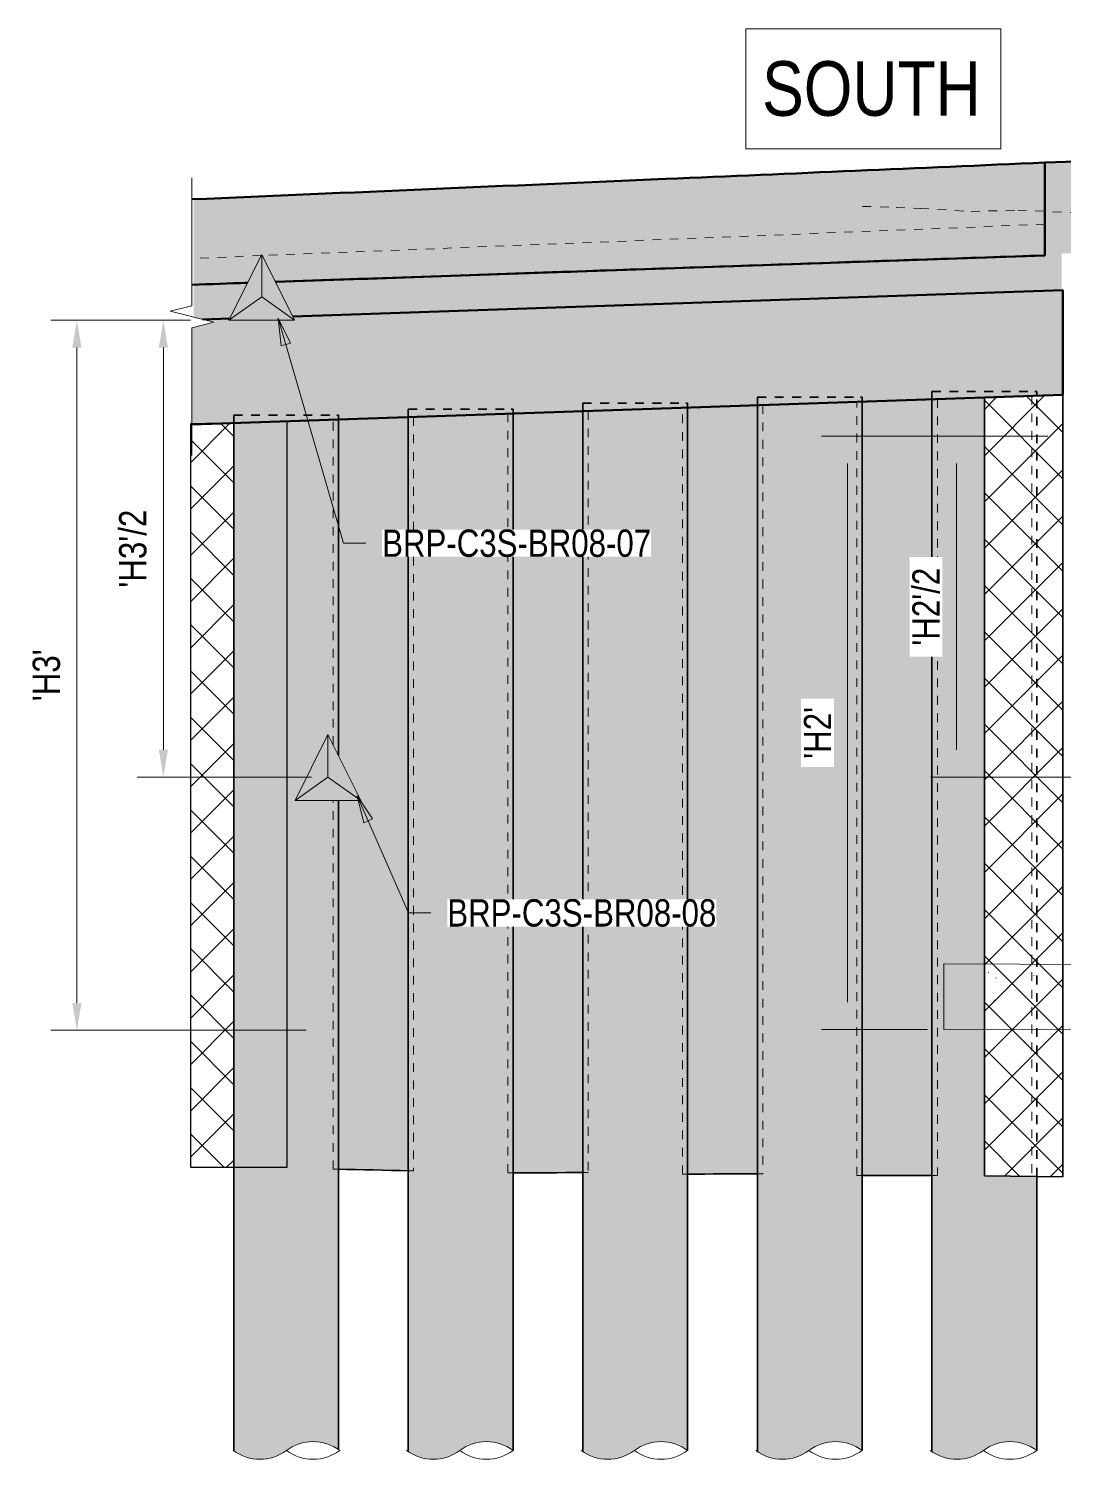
# Model space of a CAD drawing. Header units: metres. Extents: x -1147 to -802, y 5 to 567.
# Drawn here: x -882.61 to -870.75, y 7.75 to 24.17 of the extents above; entities that cross this region are included whole.
import ezdxf

# ---------------------------------------------------------------- set-up
doc = ezdxf.new("R2010")
doc.units = ezdxf.units.M
doc.linetypes.add('JacobsDash', pattern=[0.0045, 0.003, -0.0015])
doc.layers.get('Defpoints').update_dxf_attribs({"color": 41})
for name, color, linetype, lineweight in [('A-ANNO-DIMS', 7, 'Continuous', 9), ('A-DETL', 7, 'Continuous', 13), ('A-DETL-GENF', 7, 'Continuous', 9), ('A-FLOR', 7, 'Continuous', 50), ('A-FLOR-HDLN', 7, 'JacobsDash', 15), ('A-GENM', 7, 'Continuous', 35), ('A-GENM-HDLN', 7, 'JacobsDash', 15), ('G-ANNO-TEXT', 7, 'Continuous', 9), ('S-BEAM', 7, 'Continuous', 50), ('S-BEAM-HDLN', 7, 'JacobsDash', 15), ('S-FNDN', 7, 'Continuous', 50), ('S-FNDN-HDLN', 7, 'JacobsDash', 15)]:
    doc.layers.add(name, color=color, linetype=linetype, lineweight=lineweight)
doc.styles.add('Arial Narrow_1', font='ARIALN.TTF', dxfattribs={"height": 0.3125})
doc.styles.add('Arial Narrow_2', font='ARIALN.TTF', dxfattribs={"height": 0.625})
doc.dimstyles.new('Dimension_Standard_O__mm_', dxfattribs={"dimscale": 0.3048, "dimtxt": 0.319822, "dimasz": 1.025262, "dimexe": 0.984252, "dimexo": 0.615157, "dimgap": 0.615157, "dimtad": 1, "dimdec": 0, "dimlfac": 1000, "dimzin": 0, "dimdsep": 46, "dimtxsty": 'Arial Narrow_1', "dimsah": 1, "dimcen": 0.09, "dimaunit": 1, "dimadec": 4, "dimazin": 0, "dimtfac": 1, "dimtdec": 4, "dimtix": 1, "dimtmove": 0, "dimatfit": 3, "dimfxl": 1, "dimtvp": 1, "dimtfill": 1, "dimtolj": 1, "dimtzin": 0, "dimlwd": 18, "dimlwe": 18, "dimarcsym": 2})
pattern_1 = [(45, (-855.1721, 10.849), (-0.265165, 0.265165), []), (135, (-855.1721, 10.849), (-0.265165, -0.265165), [])]

# ---------------------------------------------------------------- blocks, each defined once
blk = doc.blocks.new('01_SFO_FRP_Pile_CastInPlace_CS_BR08 - CAST-IN-PLACE PILE - 1200-8661114-DRG-2873010 - SECTION 2')
at = {"layer": 'S-FNDN', "linetype": 'JacobsDash', "lineweight": 35, "true_color": 0xc0c0c0}
blk.add_hatch(color=9, dxfattribs=at).paths.add_polyline_path([(1111.081, 7.787), (1111.154, 7.787), (1111.226, 7.797), (1111.296, 7.818), (1111.363, 7.849), (1111.484, 7.927), (1111.55, 7.957), (1111.619, 7.978), (1111.697, 7.988), (1111.771, 7.987), (1111.838, 7.977), (1111.906, 7.957), (1111.972, 7.927), (1112.012, 7.901), (1112.012, 11.026), (1111.432, 11.032), (1111.432, 19.946), (1112.012, 19.966), (1112.012, 19.968), (1110.833, 19.928), (1110.833, 7.875), (1110.883, 7.844), (1110.94, 7.818), (1111.009, 7.797), (1111.052, 7.791)])
h = blk.add_hatch(color=9, dxfattribs=at)
h.paths.add_polyline_path([(1112.032, 7.888), (1112.032, 11.026), (1112.012, 11.026), (1112.012, 7.901), (1112.031, 7.889)])
h.paths.add_polyline_path([(1112.012, 19.966), (1112.032, 19.967), (1112.032, 19.969), (1112.012, 19.968)])
at = {"layer": 'S-FNDN', "lineweight": 35}
for p, q in [((1110.832, 19.928), (1110.832, 7.875)), ((1112.032, 19.967), (1112.032, 19.969)), ((1112.032, 7.887), (1112.032, 11.026))]:
    blk.add_line(p, q, dxfattribs=at)
at = {"layer": 'S-FNDN-HDLN', "lineweight": 35}
for p, q in [((1110.832, 20.019), (1110.832, 19.928)), ((1110.832, 20.019), (1112.012, 20.019)), ((1112.012, 20.019), (1112.032, 20.019)), ((1112.032, 19.969), (1112.032, 20.019)), ((1112.032, 11.026), (1112.032, 19.967))]:
    blk.add_line(p, q, dxfattribs=at)
blk = doc.blocks.new('01_SFO_FRP_Pile_CastInPlace_CS_BR08 - CAST-IN-PLACE PILE - 1200-8661134-DRG-2873010 - SECTION 2')
at = {"layer": 'S-FNDN', "linetype": 'JacobsDash', "lineweight": 35, "true_color": 0xc0c0c0}
for points in [[(1109.154, 7.787), (1109.226, 7.797), (1109.296, 7.818), (1109.363, 7.849), (1109.484, 7.927), (1109.554, 7.959), (1109.619, 7.978), (1109.697, 7.988), (1109.771, 7.987), (1109.838, 7.977), (1109.906, 7.957), (1109.972, 7.927), (1110.012, 7.901), (1110.012, 19.9), (1108.833, 19.859), (1108.833, 7.875), (1108.882, 7.844), (1108.94, 7.818), (1109.009, 7.797), (1109.081, 7.787), (1109.122, 7.787)], [(1110.032, 7.888), (1110.032, 19.901), (1110.012, 19.9), (1110.012, 7.901), (1110.031, 7.889)]]:
    blk.add_hatch(color=9, dxfattribs=at).paths.add_polyline_path(points)
at = {"layer": 'S-FNDN', "lineweight": 35}
for p, q in [((1110.032, 7.887), (1110.032, 19.901)), ((1108.832, 19.86), (1108.832, 7.875))]:
    blk.add_line(p, q, dxfattribs=at)
at = {"layer": 'S-FNDN-HDLN', "lineweight": 35}
for p, q in [((1108.832, 19.951), (1108.832, 19.86)), ((1108.832, 19.951), (1110.012, 19.951)), ((1110.012, 19.951), (1110.032, 19.951)), ((1110.032, 19.901), (1110.032, 19.951))]:
    blk.add_line(p, q, dxfattribs=at)
blk = doc.blocks.new('01_SFO_FRP_Pile_CastInPlace_CS_BR08 - CAST-IN-PLACE PILE - 1200-8661146-DRG-2873010 - SECTION 2')
at = {"layer": 'S-FNDN', "linetype": 'JacobsDash', "lineweight": 35, "true_color": 0xc0c0c0}
for points in [[(1107.081, 7.787), (1107.154, 7.787), (1107.226, 7.797), (1107.296, 7.818), (1107.363, 7.849), (1107.484, 7.927), (1107.55, 7.957), (1107.619, 7.978), (1107.697, 7.988), (1107.771, 7.987), (1107.838, 7.977), (1107.906, 7.957), (1107.972, 7.927), (1108.012, 7.901), (1108.012, 19.831), (1106.833, 19.791), (1106.833, 7.875), (1106.882, 7.844), (1106.94, 7.818), (1107.009, 7.797), (1107.052, 7.791)], [(1108.032, 7.888), (1108.032, 19.832), (1108.012, 19.831), (1108.012, 7.901), (1108.031, 7.889)]]:
    blk.add_hatch(color=9, dxfattribs=at).paths.add_polyline_path(points)
at = {"layer": 'S-FNDN', "lineweight": 35}
for p, q in [((1106.832, 19.791), (1106.832, 7.875)), ((1108.032, 7.887), (1108.032, 19.832))]:
    blk.add_line(p, q, dxfattribs=at)
at = {"layer": 'S-FNDN-HDLN', "lineweight": 35}
for p, q in [((1106.832, 19.882), (1106.832, 19.791)), ((1106.832, 19.882), (1108.012, 19.882)), ((1108.012, 19.882), (1108.032, 19.882)), ((1108.032, 19.832), (1108.032, 19.882))]:
    blk.add_line(p, q, dxfattribs=at)
blk = doc.blocks.new('01_SFO_FRP_Pile_CastInPlace_CS_BR08 - CAST-IN-PLACE PILE - 1200-8661166-DRG-2873010 - SECTION 2')
at = {"layer": 'S-FNDN', "linetype": 'JacobsDash', "lineweight": 35, "true_color": 0xc0c0c0}
for points in [[(1105.154, 7.787), (1105.226, 7.797), (1105.296, 7.818), (1105.363, 7.849), (1105.484, 7.927), (1105.55, 7.957), (1105.619, 7.978), (1105.697, 7.988), (1105.771, 7.987), (1105.838, 7.977), (1105.906, 7.957), (1105.972, 7.927), (1106.012, 7.901), (1106.012, 19.763), (1104.833, 19.722), (1104.833, 7.875), (1104.882, 7.844), (1104.94, 7.818), (1105.009, 7.797), (1105.081, 7.787), (1105.122, 7.787)], [(1106.032, 7.888), (1106.032, 19.764), (1106.012, 19.763), (1106.012, 7.901), (1106.031, 7.889)]]:
    blk.add_hatch(color=9, dxfattribs=at).paths.add_polyline_path(points)
at = {"layer": 'S-FNDN', "lineweight": 35}
for p, q in [((1104.832, 19.723), (1104.832, 7.875)), ((1106.032, 7.887), (1106.032, 19.764))]:
    blk.add_line(p, q, dxfattribs=at)
at = {"layer": 'S-FNDN-HDLN', "lineweight": 35}
for p, q in [((1104.832, 19.815), (1104.832, 19.723)), ((1104.832, 19.815), (1106.012, 19.815)), ((1106.012, 19.815), (1106.032, 19.815)), ((1106.032, 19.764), (1106.032, 19.815))]:
    blk.add_line(p, q, dxfattribs=at)
blk = doc.blocks.new('01_SFO_FRP_Pile_CastInPlace_CS_BR08 - CAST-IN-PLACE PILE - 1200-8661189-DRG-2873010 - SECTION 2')
at = {"layer": 'S-FNDN', "linetype": 'JacobsDash', "lineweight": 35, "true_color": 0xc0c0c0}
blk.add_hatch(color=9, dxfattribs=at).paths.add_polyline_path([(1103.095, 7.787), (1103.171, 7.787), (1103.24, 7.797), (1103.314, 7.82), (1103.376, 7.848), (1103.503, 7.93), (1103.564, 7.957), (1103.633, 7.978), (1103.705, 7.988), (1103.778, 7.988), (1103.85, 7.978), (1103.928, 7.954), (1103.986, 7.927), (1104.012, 7.91), (1104.012, 15.334), (1103.534, 15.334), (1103.912, 16.088), (1104.012, 15.886), (1104.012, 19.695), (1102.833, 19.654), (1102.833, 7.884), (1102.894, 7.845), (1102.954, 7.818), (1103.03, 7.796), (1103.052, 7.793)])
h = blk.add_hatch(color=9, dxfattribs=at)
h.paths.add_polyline_path([(1104.032, 7.897), (1104.032, 15.334), (1104.012, 15.334), (1104.012, 7.91), (1104.031, 7.898)])
h.paths.add_polyline_path([(1104.032, 15.847), (1104.032, 19.695), (1104.012, 19.695), (1104.012, 15.886), (1104.03, 15.851)])
at = {"layer": 'S-FNDN', "lineweight": 35}
for p, q in [((1102.832, 19.654), (1102.832, 7.884)), ((1104.032, 15.847), (1104.032, 19.695)), ((1104.032, 7.897), (1104.032, 15.334))]:
    blk.add_line(p, q, dxfattribs=at)
at = {"layer": 'S-FNDN-HDLN', "lineweight": 35}
for p, q in [((1102.832, 19.745), (1102.832, 19.654)), ((1102.832, 19.745), (1104.012, 19.745)), ((1104.012, 19.745), (1104.032, 19.745)), ((1104.032, 19.695), (1104.032, 19.745))]:
    blk.add_line(p, q, dxfattribs=at)
blk = doc.blocks.new('03_SFR_ACS_Abutment_BR08_Retaining wall CS - ABUTMENT SOUTH WEST_B08-7985321-DRG-2873010 - SECTION 2')
at = {"layer": 'S-BEAM', "linetype": 'JacobsDash', "lineweight": 18, "true_color": 0xc0c0c0}
blk.add_hatch(color=9, dxfattribs=at).paths.add_polyline_path([(1102.353, 19.638), (1112.331, 19.979), (1112.332, 21.18), (1103.508, 20.878), (1103.53, 20.834), (1102.776, 20.834), (1102.786, 20.854), (1102.474, 20.843), (1102.603, 20.811), (1102.353, 20.748)])
h = blk.add_hatch(color=9, dxfattribs=at)
h.paths.add_polyline_path([(1104.701, 19.718), (1104.701, 19.718), (1105.028, 19.729)])
h.paths.add_polyline_path([(1104.701, 19.718), (1104.701, 19.718), (1104.728, 19.719)])
h.paths.add_polyline_path([(1108.167, 19.837), (1108.167, 19.837), (1107.988, 19.831)])
h.paths.add_polyline_path([(1108.167, 19.837), (1108.167, 19.837), (1107.82, 19.825)])
at = {"layer": 'S-BEAM'}
for p, q in [((1112.332, 21.18), (1103.508, 20.878)), ((1112.331, 19.979), (1112.332, 21.18)), ((1112.332, 21.18), (1112.333, 21.18)), ((1112.333, 21.18), (1112.332, 20.48)), ((1102.786, 20.854), (1102.474, 20.843)), ((1112.332, 20.48), (1112.332, 20.479)), ((1112.332, 20.479), (1112.332, 19.979)), ((1102.353, 19.638), (1112.331, 19.979)), ((1112.332, 19.979), (1112.331, 19.979))]:
    blk.add_line(p, q, dxfattribs=at)
at = {"layer": 'S-BEAM-HDLN', "color": 8, "lineweight": 18, "true_color": 0x808080}
for p, q in [((1112.333, 21.18), (1112.332, 21.18)), ((1112.332, 19.979), (1112.331, 19.979))]:
    blk.add_line(p, q, dxfattribs=at)
blk = doc.blocks.new('20_SFR_WSC_ShotcreteWall_ArchFlatBack_Datum - ArchWall_PileSize_1200-8657810-DRG-2873010 - SECTION 2')
at = {"layer": 'A-GENM', "linetype": 'JacobsDash', "lineweight": 18, "true_color": 0x9ab29e}
blk.add_hatch(color=253, dxfattribs=at).paths.add_polyline_path([(1110.032, 11.035), (1110.833, 11.036), (1110.833, 19.928), (1110.032, 19.9), (1110.032, 11.035)])
at = {"layer": 'A-GENM', "color": 252, "true_color": 0x888888, "flags": 128}
for points in [[(1110.817, 19.927), (1110.739, 19.925), (1110.639, 19.921), (1110.537, 19.918), (1110.434, 19.914), (1110.331, 19.911), (1110.228, 19.907), (1110.128, 19.904), (1110.032, 19.9)], [(1110.032, 11.035), (1110.083, 11.035), (1110.135, 11.035), (1110.188, 11.036), (1110.242, 11.036), (1110.296, 11.036), (1110.351, 11.036), (1110.406, 11.036), (1110.461, 11.036), (1110.516, 11.036), (1110.571, 11.036), (1110.626, 11.036), (1110.68, 11.036), (1110.733, 11.036), (1110.785, 11.036), (1110.833, 11.036)]]:
    blk.add_lwpolyline(points, dxfattribs=at)
at = {"layer": 'A-GENM-HDLN', "color": 252, "lineweight": 18, "true_color": 0x888888}
for p, q in [((1109.973, 11.035), (1109.973, 19.898)), ((1110.032, 19.9), (1110.032, 19.9)), ((1110.032, 19.9), (1110.032, 11.035)), ((1110.836, 11.036), (1110.836, 19.928)), ((1110.895, 19.93), (1110.895, 11.036)), ((1110.032, 11.035), (1109.973, 11.035)), ((1110.032, 11.035), (1110.032, 11.035)), ((1110.833, 11.036), (1110.836, 11.036)), ((1110.895, 11.036), (1110.836, 11.036))]:
    blk.add_line(p, q, dxfattribs=at)
at = {"layer": 'A-GENM-HDLN', "color": 252, "lineweight": 18, "true_color": 0x888888, "flags": 128}
blk.add_lwpolyline([(1109.973, 19.898), (1110.001, 19.899), (1110.021, 19.9), (1110.032, 19.9)], dxfattribs=at)
blk = doc.blocks.new('20_SFR_WSC_ShotcreteWall_ArchFlatBack_Datum - ArchWall_PileSize_1200-8657739-DRG-2873010 - SECTION 2')
at = {"layer": 'A-GENM', "linetype": 'JacobsDash', "lineweight": 18, "true_color": 0x9ab29e}
blk.add_hatch(color=253, dxfattribs=at).paths.add_polyline_path([(1108.032, 11.053), (1108.833, 11.054), (1108.833, 19.859), (1108.032, 19.832), (1108.032, 11.053)])
at = {"layer": 'A-GENM', "color": 252, "true_color": 0x888888, "flags": 128}
for points in [[(1108.817, 19.859), (1108.739, 19.856), (1108.639, 19.853), (1108.537, 19.849), (1108.434, 19.846), (1108.331, 19.842), (1108.228, 19.839), (1108.129, 19.835), (1108.032, 19.832)], [(1108.032, 11.053), (1108.128, 11.053), (1108.228, 11.053), (1108.331, 11.054), (1108.434, 11.054), (1108.537, 11.054), (1108.639, 11.054), (1108.739, 11.054), (1108.833, 11.054)]]:
    blk.add_lwpolyline(points, dxfattribs=at)
at = {"layer": 'A-GENM-HDLN', "color": 252, "lineweight": 18, "true_color": 0x888888}
for p, q in [((1107.973, 11.053), (1107.973, 19.83)), ((1108.032, 19.832), (1108.032, 19.832)), ((1108.032, 19.832), (1108.032, 11.053)), ((1108.836, 11.054), (1108.836, 19.86)), ((1108.895, 19.862), (1108.895, 11.054)), ((1108.032, 11.053), (1107.973, 11.053)), ((1108.032, 11.053), (1108.032, 11.053)), ((1108.833, 11.054), (1108.836, 11.054)), ((1108.895, 11.054), (1108.836, 11.054))]:
    blk.add_line(p, q, dxfattribs=at)
at = {"layer": 'A-GENM-HDLN', "color": 252, "lineweight": 18, "true_color": 0x888888, "flags": 128}
blk.add_lwpolyline([(1107.973, 19.83), (1108.001, 19.831), (1108.021, 19.832), (1108.032, 19.832)], dxfattribs=at)
blk = doc.blocks.new('20_SFR_WSC_ShotcreteWall_ArchFlatBack_Datum - ArchWall_PileSize_1200-8657584-DRG-2873010 - SECTION 2')
at = {"layer": 'A-GENM', "linetype": 'JacobsDash', "lineweight": 18, "true_color": 0x9ab29e}
h = blk.add_hatch(color=253, dxfattribs=at)
h.paths.add_polyline_path([(1106.032, 11.068), (1106.833, 11.07), (1106.833, 19.791), (1106.032, 19.764), (1106.032, 11.909)])
h.paths.add_polyline_path([(1106.432, 19.777), (1106.432, 19.777), (1106.434, 19.778)])
at = {"layer": 'A-GENM', "color": 252, "true_color": 0x888888, "flags": 128}
for points in [[(1106.833, 19.791), (1106.738, 19.788), (1106.638, 19.784), (1106.594, 19.783)], [(1106.032, 11.068), (1106.127, 11.068), (1106.227, 11.068), (1106.329, 11.069), (1106.432, 11.069), (1106.536, 11.069), (1106.638, 11.07), (1106.738, 11.07), (1106.833, 11.07)]]:
    blk.add_lwpolyline(points, dxfattribs=at)
at = {"layer": 'A-GENM-HDLN', "color": 252, "lineweight": 18, "true_color": 0x888888}
for p, q in [((1105.971, 11.067), (1105.971, 19.762)), ((1106.03, 19.764), (1106.03, 11.068)), ((1106.834, 19.791), (1106.833, 19.791)), ((1106.834, 11.07), (1106.834, 19.791)), ((1106.893, 19.793), (1106.893, 11.071)), ((1106.03, 11.068), (1106.032, 11.068)), ((1106.833, 11.07), (1106.834, 11.07))]:
    blk.add_line(p, q, dxfattribs=at)
at = {"layer": 'A-GENM-HDLN', "color": 252, "lineweight": 18, "true_color": 0x888888, "flags": 128}
for points in [[(1105.971, 19.762), (1106, 19.763), (1106.02, 19.764), (1106.03, 19.764)], [(1106.441, 19.778), (1106.432, 19.778), (1106.329, 19.774), (1106.227, 19.771), (1106.127, 19.767), (1106.03, 19.764)], [(1106.834, 19.791), (1106.845, 19.791), (1106.865, 19.792), (1106.893, 19.793)], [(1106.03, 11.068), (1106.02, 11.067), (1106, 11.067), (1105.971, 11.067)], [(1106.893, 11.071), (1106.865, 11.07), (1106.845, 11.07), (1106.834, 11.07)]]:
    blk.add_lwpolyline(points, dxfattribs=at)
blk = doc.blocks.new('20_SFR_WSC_ShotcreteWall_ArchFlatBack_Datum - ArchWall_PileSize_1200-8657459-DRG-2873010 - SECTION 2')
at = {"layer": 'A-GENM', "linetype": 'JacobsDash', "lineweight": 18, "true_color": 0x9ab29e}
blk.add_hatch(color=253, dxfattribs=at).paths.add_polyline_path([(1104.833, 11.091), (1104.833, 19.722), (1104.032, 19.695), (1104.032, 15.847), (1104.289, 15.334), (1104.032, 15.334), (1104.032, 11.108), (1104.738, 11.093)])
at = {"layer": 'A-GENM', "color": 252, "true_color": 0x888888, "flags": 128}
for points in [[(1104.833, 19.722), (1104.738, 19.719), (1104.638, 19.716), (1104.536, 19.713), (1104.532, 19.712)], [(1104.032, 11.108), (1104.127, 11.106), (1104.227, 11.104), (1104.329, 11.102), (1104.432, 11.1), (1104.536, 11.098), (1104.638, 11.095), (1104.738, 11.093), (1104.833, 11.091)]]:
    blk.add_lwpolyline(points, dxfattribs=at)
at = {"layer": 'A-GENM-HDLN', "color": 252, "lineweight": 18, "true_color": 0x888888}
for p, q in [((1104.834, 19.722), (1104.833, 19.722)), ((1104.834, 11.091), (1104.834, 19.722)), ((1104.893, 19.724), (1104.893, 11.09)), ((1103.971, 15.968), (1103.971, 19.694)), ((1104.03, 19.696), (1104.03, 15.851)), ((1103.971, 11.109), (1103.971, 15.334)), ((1104.03, 15.334), (1104.03, 11.108)), ((1104.03, 11.108), (1104.032, 11.108)), ((1104.833, 11.091), (1104.834, 11.091))]:
    blk.add_line(p, q, dxfattribs=at)
at = {"layer": 'A-GENM-HDLN', "color": 252, "lineweight": 18, "true_color": 0x888888, "flags": 128}
for points in [[(1104.461, 19.71), (1104.432, 19.709), (1104.329, 19.706), (1104.227, 19.702), (1104.127, 19.699), (1104.03, 19.696)], [(1104.834, 19.722), (1104.845, 19.723), (1104.865, 19.723), (1104.893, 19.724)], [(1103.971, 19.694), (1104, 19.695), (1104.02, 19.696), (1104.03, 19.696)], [(1104.03, 11.108), (1104.02, 11.108), (1104, 11.109), (1103.971, 11.109)], [(1104.893, 11.09), (1104.865, 11.091), (1104.845, 11.091), (1104.834, 11.091)]]:
    blk.add_lwpolyline(points, dxfattribs=at)
blk = doc.blocks.new('CS_DET_Pile-Column_BreakLine - CS_Tubular BreakLine-V41-DRG-2873010 - SECTION 2')
at = {"layer": 'A-DETL-GENF', "lineweight": 18}
for centre, start, end in [((1117.216, 8.292), 232.9573, 307.0427), ((1117.826, 7.483), 52.9573, 127.0427), ((1117.826, 8.292), 232.9573, 307.0427)]:
    blk.add_arc(centre, 0.506, start, end, dxfattribs=at)
blk = doc.blocks.new('BREAK LINE - INPUT VIEW SCALE_R13 - Std Break-8346853-DRG-2873010 - SECTION 2')
at = {"layer": 'A-DETL-GENF'}
for p, q in [((1102.353, 20.998), (1102.353, 22.463)), ((1102.103, 20.936), (1102.353, 20.998)), ((1102.603, 20.811), (1102.103, 20.936)), ((1102.353, 20.748), (1102.603, 20.811)), ((1102.353, 19.283), (1102.353, 20.748))]:
    blk.add_line(p, q, dxfattribs=at)
blk = doc.blocks.new('DIMBLOCK16-DRG-2873010 - SECTION 2')
at = {"layer": 'A-ANNO-DIMS', "color": 0, "lineweight": 18, "transparency": 16777216}
for p, q in [((-871.043, 19.504), (-872.282, 19.504)), ((-871.982, 15.913), (-871.982, 19.191)), ((-869.773, 15.601), (-872.282, 15.601))]:
    blk.add_line(p, q, dxfattribs=at)
at = {"layer": 'A-ANNO-DIMS', "color": 0, "transparency": 16777216}
for points in [[(-872.034, 19.191), (-871.93, 19.191), (-871.982, 19.504)], [(-872.034, 15.913), (-871.93, 15.913), (-871.982, 15.601)]]:
    blk.add_solid(points, dxfattribs=at)
at = {"layer": 'Defpoints', "color": 0, "transparency": 16777216}
for p in [(-871.982, 19.504), (-870.856, 19.504), (-869.586, 15.601)]:
    blk.add_point(p, dxfattribs=at)
at = {"layer": 'A-ANNO-DIMS', "color": 0, "lineweight": 18, "transparency": 16777216, "insert": (-872.331, 17.552), "char_height": 0.3125, "width": 1.07826, "attachment_point": 5, "rotation": 90, "style": 'Arial Narrow_1', "bg_fill": 3, "box_fill_scale": 1.1, "bg_fill_color": 256, "bg_fill_true_color": 13158600, "bg_fill_transparency": 0}
blk.add_mtext("\\A1;'H2'/2", dxfattribs=at)
blk = doc.blocks.new('DIMBLOCK17-DRG-2873010 - SECTION 2')
at = {"layer": 'A-ANNO-DIMS', "color": 0, "lineweight": 18, "transparency": 16777216}
for p, q in [((-880.762, 20.834), (-881.371, 20.834)), ((-881.071, 15.913), (-881.071, 20.521)), ((-879.373, 15.601), (-881.371, 15.601))]:
    blk.add_line(p, q, dxfattribs=at)
at = {"layer": 'A-ANNO-DIMS', "color": 0, "transparency": 16777216}
for points in [[(-881.123, 20.521), (-881.019, 20.521), (-881.071, 20.834)], [(-881.123, 15.913), (-881.019, 15.913), (-881.071, 15.601)]]:
    blk.add_solid(points, dxfattribs=at)
at = {"layer": 'Defpoints', "color": 0, "transparency": 16777216}
for p in [(-881.071, 20.834), (-880.574, 20.834), (-879.186, 15.601)]:
    blk.add_point(p, dxfattribs=at)
at = {"layer": 'A-ANNO-DIMS', "color": 0, "lineweight": 18, "transparency": 16777216, "insert": (-881.42, 18.217), "char_height": 0.3125, "width": 1.07826, "attachment_point": 5, "rotation": 90, "style": 'Arial Narrow_1', "bg_fill": 3, "box_fill_scale": 1.1, "bg_fill_color": 256, "bg_fill_true_color": 13158600, "bg_fill_transparency": 0}
blk.add_mtext("\\A1;'H3'/2", dxfattribs=at)
blk = doc.blocks.new('DIMBLOCK18-DRG-2873010 - SECTION 2')
at = {"layer": 'A-ANNO-DIMS', "color": 0, "lineweight": 18, "transparency": 16777216}
for p, q in [((-880.762, 20.834), (-882.362, 20.834)), ((-882.062, 13.013), (-882.062, 20.521)), ((-879.436, 12.701), (-882.362, 12.701))]:
    blk.add_line(p, q, dxfattribs=at)
at = {"layer": 'A-ANNO-DIMS', "color": 0, "transparency": 16777216}
for points in [[(-882.115, 20.521), (-882.01, 20.521), (-882.062, 20.834)], [(-882.115, 13.013), (-882.01, 13.013), (-882.062, 12.701)]]:
    blk.add_solid(points, dxfattribs=at)
at = {"layer": 'Defpoints', "color": 0, "transparency": 16777216}
for p in [(-882.062, 20.834), (-880.574, 20.834), (-879.248, 12.701)]:
    blk.add_point(p, dxfattribs=at)
at = {"layer": 'A-ANNO-DIMS', "color": 0, "lineweight": 18, "transparency": 16777216, "insert": (-882.41, 16.767), "char_height": 0.3125, "width": 0.71884, "attachment_point": 5, "rotation": 90, "style": 'Arial Narrow_1', "bg_fill": 3, "box_fill_scale": 1.1, "bg_fill_color": 256, "bg_fill_true_color": 13158600, "bg_fill_transparency": 0}
blk.add_mtext("\\A1;'H3'", dxfattribs=at)
blk = doc.blocks.new('DIMBLOCK19-DRG-2873010 - SECTION 2')
at = {"layer": 'A-ANNO-DIMS', "color": 0, "lineweight": 18, "transparency": 16777216}
for p, q in [((-870.938, 19.504), (-873.532, 19.504)), ((-873.232, 13.022), (-873.232, 19.191)), ((-872.316, 12.709), (-873.532, 12.709))]:
    blk.add_line(p, q, dxfattribs=at)
at = {"layer": 'A-ANNO-DIMS', "color": 0, "transparency": 16777216}
for points in [[(-873.284, 19.191), (-873.18, 19.191), (-873.232, 19.504)], [(-873.284, 13.022), (-873.18, 13.022), (-873.232, 12.709)]]:
    blk.add_solid(points, dxfattribs=at)
at = {"layer": 'Defpoints', "color": 0, "transparency": 16777216}
for p in [(-873.232, 19.504), (-870.751, 19.504), (-872.129, 12.709)]:
    blk.add_point(p, dxfattribs=at)
at = {"layer": 'A-ANNO-DIMS', "color": 0, "lineweight": 18, "transparency": 16777216, "insert": (-873.576, 16.107), "char_height": 0.3125, "width": 0.71884, "attachment_point": 5, "rotation": 90, "style": 'Arial Narrow_1', "bg_fill": 3, "box_fill_scale": 1.1, "bg_fill_color": 256, "bg_fill_true_color": 13158600, "bg_fill_transparency": 0}
blk.add_mtext("\\A1;'H2'", dxfattribs=at)

msp = doc.modelspace()

# ---------------------------------------------------------------- hatches: boundary and pattern name
at = {"layer": 'A-DETL-GENF', "true_color": 0xc0c0c0}
msp.add_hatch(color=9, dxfattribs=at).paths.add_polyline_path([(-880.6235, 20.8428), (-880.3115, 20.8535), (-879.9442, 21.5881), (-879.5893, 20.8782), (-870.7775, 21.1799), (-870.7775, 21.5987), (-865.6345, 21.6885), (-870.1715, 21.6885), (-870.1715, 21.8908), (-870.1438, 21.8908), (-870.2798, 22.6566), (-880.7256, 22.2243), (-880.7256, 20.8684)])
at = {"layer": 'A-DETL-GENF', "true_color": 0xffffff}
for points in [[(-879.567, 20.8336), (-879.9442, 21.5881), (-880.3215, 20.8336), (-879.7833, 20.8336)], [(-879.142, 15.3336), (-878.8083, 15.3336), (-879.1856, 16.0881), (-879.5628, 15.3336), (-879.1512, 15.3336)]]:
    msp.add_hatch(color=7, dxfattribs=at).paths.add_polyline_path(points)
at = {"layer": 'A-DETL-GENF', "true_color": 0xafc8af}
h = msp.add_hatch(dxfattribs=at)
h.set_pattern_fill('FP_10', color=9, style=0, pattern_type=2)
h.set_pattern_definition(pattern_1)
h.paths.add_polyline_path([(-880.762, 11.1304), (-880.2646, 11.1304), (-880.2646, 19.6544), (-880.7442, 19.638), (-880.7456, 19.646), (-880.762, 19.6457), (-880.762, 11.9088)])
at = {"layer": 'A-DETL-GENF', "true_color": 0x888888}
h = msp.add_hatch(dxfattribs=at)
h.set_pattern_fill('FP_15', color=252, style=0, pattern_type=2)
h.set_pattern_definition([(50, (-855.1721, 10.849), (1.44602, -0.12646), [0.15121, -1.663]), (355, (-855.1721, 10.849), (-0.27977, 1.51615), [0.12097, -1.331]), (100.451, (-855.0521, 10.839), (1.16628, 1.38961), [0.12851, -1.414]), (46.184, (-855.1721, 11.253), (2.15201, -0.3339), [0.2268, -2.495]), (96.636, (-854.9931, 11.225), (1.88467, 1.96395), [0.19276, -2.12]), (351.184, (-855.1721, 11.253), (1.88433, 1.9644), [0.18145, -1.996]), (21, (-854.9711, 11.152), (1.20341, -0.81165), [0.15121, -1.663]), (326, (-854.9711, 11.152), (0.49035, 1.4617), [0.12097, -1.331]), (71.451, (-854.8701, 11.084), (1.69375, 0.64996), [0.12851, -1.414]), (37.5, (-855.1721, 10.849), (0.024513, 0.671154), [0.00419, -1.31, 0.00419, -1.347, -1.336]), (37.5, (-855.1721, 10.849), (0.024513, 0.671154), [-2.665, 0.00419, -1.331]), (7.5, (-855.1721, 10.849), (0.530385, 0.795182), [0.00419, -0.76597, 0.00419, -1.28, -0.50907]), (7.5, (-855.1721, 10.849), (0.530385, 0.795182), [-2.054, 0.00419, -0.50488]), (327.5, (-855.6221, 10.849), (1.07625, -0.04547), [0.00419, -0.49984, 0.00419, -1.568, -2.087]), (327.5, (-855.6221, 10.849), (1.07625, -0.04547), [-2.077, 0.00419, -2.082]), (317.5, (-855.8241, 10.849), (1.17577, 0.201824), [0.00419, -0.65105, 0.00419, -1.04, -1.482]), (317.5, (-855.8241, 10.849), (1.17577, 0.201824), [-1.7, 0.00419, -1.478])])
h.paths.add_polyline_path([(-869.5456, 12.7006), (-869.5456, 13.4515), (-871.6646, 13.4587), (-871.6646, 12.7078), (-870.0762, 12.7024)])
at = {"layer": 'A-GENM', "lineweight": 9, "true_color": 0xd9e4d9}
h = msp.add_hatch(dxfattribs=at)
h.set_pattern_fill('FP_11', color=254, style=0, pattern_type=2)
h.set_pattern_definition(pattern_1)
h.paths.add_polyline_path([(-870.7657, 11.0225), (-870.7657, 19.9776), (-871.6646, 19.9457), (-871.6646, 11.032), (-871.4629, 11.0298)])
at = {"layer": 'G-ANNO-TEXT'}
for points in [[(-879.755, 20.8576), (-879.721, 20.5421), (-879.6151, 20.5727)], [(-878.8504, 15.3844), (-878.7751, 15.0762), (-878.6742, 15.1205)]]:
    msp.add_hatch(color=256, dxfattribs=at).paths.add_polyline_path(points)

# ---------------------------------------------------------------- linework, layer by layer
at = {"layer": 'A-DETL', "lineweight": 50}
msp.add_line((-870.2939, 22.6606), (-870.9714, 22.6393), dxfattribs=at)
at = {"layer": 'A-DETL', "color": 8, "linetype": 'JacobsDash', "lineweight": 18, "true_color": 0x808080}
for p, q in [((-873.0599, 22.1381), (-872.6752, 22.1246)), ((-872.6752, 22.1246), (-872.4003, 22.115)), ((-872.4003, 22.115), (-871.8164, 22.0792)), ((-871.8164, 22.0792), (-871.2817, 22.096)), ((-871.2817, 22.096), (-869.9726, 22.0325))]:
    msp.add_line(p, q, dxfattribs=at)
at = {"layer": 'A-DETL', "color": 6, "lineweight": 18, "true_color": 0xff00ff}
for p, q in [((-880.3215, 20.8336), (-879.9442, 21.5881)), ((-879.9442, 21.5881), (-879.567, 20.8336)), ((-879.9442, 21.5881), (-879.9442, 21.1007)), ((-880.3215, 20.8336), (-879.9442, 21.1007)), ((-879.567, 20.8336), (-879.9442, 21.1007)), ((-879.567, 20.8336), (-880.3215, 20.8336)), ((-879.5628, 15.3336), (-879.1856, 16.0881)), ((-879.1856, 16.0881), (-878.8083, 15.3336)), ((-879.1856, 16.0881), (-879.1856, 15.6007)), ((-879.5628, 15.3336), (-879.1856, 15.6007)), ((-878.8083, 15.3336), (-879.1856, 15.6007)), ((-878.8083, 15.3336), (-879.5628, 15.3336))]:
    msp.add_line(p, q, dxfattribs=at)
at = {"layer": 'A-DETL', "color": 8, "lineweight": 25, "true_color": 0x808080}
for p, q in [((-879.6537, 19.6695), (-880.762, 19.6457)), ((-880.762, 19.6457), (-880.762, 11.1304)), ((-879.6537, 11.1304), (-879.6537, 19.6695)), ((-880.762, 11.1304), (-879.6537, 11.1304))]:
    msp.add_line(p, q, dxfattribs=at)
at = {"layer": 'A-DETL', "color": 252, "lineweight": 18, "true_color": 0x888888}
for p, q in [((-872.1286, 13.4603), (-872.1286, 12.7094)), ((-862.0665, 13.4261), (-872.1286, 13.4603)), ((-872.1286, 12.7094), (-862.0665, 12.6752))]:
    msp.add_line(p, q, dxfattribs=at)
at = {"layer": 'A-FLOR'}
for p, q in [((-870.9714, 21.5767), (-870.9714, 22.6393)), ((-870.9715, 21.5754), (-879.7868, 21.2732)), ((-880.7442, 21.2404), (-880.7442, 21.2405)), ((-880.1072, 21.2623), (-880.1395, 21.2612))]:
    msp.add_line(p, q, dxfattribs=at)
at = {"layer": 'A-FLOR', "flags": 128}
msp.add_lwpolyline([(-870.9714, 21.5767), (-870.9715, 21.576), (-870.9715, 21.5754)], dxfattribs=at)
at = {"layer": 'A-FLOR'}
for points, knots in [([(-870.9714, 22.6393), (-872.4192, 22.5767), (-875.6768, 22.4361), (-878.9344, 22.2961), (-880.7442, 22.2186)], [0, 0, 0, 0, 0.4444444, 1, 1, 1, 1]), ([(-879.7869, 21.2734), (-878.6582, 21.3122), (-875.7197, 21.4133), (-872.7812, 21.5144), (-870.9714, 21.5767)], [0.09796234, 0.09796234, 0.09796234, 0.09796234, 0.44444444, 1, 1, 1, 1])]:
    msp.add_open_spline(points, degree=3, knots=knots, dxfattribs=at)
msp.add_open_spline([(-880.7442, 21.2405), (-880.5318, 21.2478), (-880.3195, 21.2551), (-880.1071, 21.2624)], degree=3, dxfattribs=at)
at = {"layer": 'A-FLOR-HDLN', "lineweight": 18}
for p, q in [((-870.9715, 21.9332), (-879.9373, 21.5743)), ((-879.9514, 21.5737), (-880.7442, 21.542)), ((-880.7442, 21.2404), (-880.7442, 21.2405)), ((-880.1396, 21.2612), (-880.5455, 21.2472))]:
    msp.add_line(p, q, dxfattribs=at)
at = {"layer": 'A-FLOR-HDLN', "lineweight": 18, "flags": 128}
for points in [[(-870.9715, 21.9332), (-870.9715, 22.0509), (-870.9715, 22.1686), (-870.9715, 22.2863), (-870.9715, 22.362)], [(-870.9715, 21.5754), (-870.9715, 21.647), (-870.9715, 21.7185), (-870.9715, 21.7901), (-870.9715, 21.8617), (-870.9715, 21.9332)]]:
    msp.add_lwpolyline(points, dxfattribs=at)
at = {"layer": 'A-GENM', "color": 252, "true_color": 0x888888}
for p, q in [((-870.7657, 19.9776), (-871.6646, 19.9457)), ((-871.6646, 19.9457), (-871.6646, 11.032)), ((-870.7657, 11.0225), (-870.7657, 19.9776)), ((-871.6646, 11.032), (-870.7657, 11.0225))]:
    msp.add_line(p, q, dxfattribs=at)
at = {"layer": 'A-GENM-HDLN', "color": 252, "lineweight": 18, "true_color": 0x888888}
msp.add_line((-871.1193, 19.965), (-871.1193, 11.0262), dxfattribs=at)
at = {"layer": 'G-ANNO-TEXT'}
for p, q in [((-879.755, 20.8576), (-879.721, 20.5421)), ((-879.6151, 20.5727), (-879.755, 20.8576)), ((-879.755, 20.8576), (-879.0083, 18.2797)), ((-879.721, 20.5421), (-879.6151, 20.5727)), ((-879.0083, 18.2797), (-878.7525, 18.2797)), ((-878.8504, 15.3844), (-878.7751, 15.0762)), ((-878.6742, 15.1205), (-878.8504, 15.3844)), ((-878.8504, 15.3844), (-878.2616, 14.0451)), ((-878.7751, 15.0762), (-878.6742, 15.1205)), ((-878.2616, 14.0451), (-878.0058, 14.0451))]:
    msp.add_line(p, q, dxfattribs=at)
at = {"layer": 'G-ANNO-TEXT', "lineweight": 18, "flags": 128}
msp.add_lwpolyline([(-874.3985, 24.1734), (-871.4773, 24.1734), (-871.4773, 22.7984), (-874.3985, 22.7984)], close=True, dxfattribs=at)

# ---------------------------------------------------------------- block references
at = {"layer": 'A-DETL-GENF'}
for name, p in [('BREAK LINE - INPUT VIEW SCALE_R13 - Std Break-8346853-DRG-2873010 - SECTION 2', (-1983.0971, 0)), ('CS_DET_Pile-Column_BreakLine - CS_Tubular BreakLine-V41-DRG-2873010 - SECTION 2', (-1997.1815, 0)), ('CS_DET_Pile-Column_BreakLine - CS_Tubular BreakLine-V41-DRG-2873010 - SECTION 2', (-1995.1955, 0)), ('CS_DET_Pile-Column_BreakLine - CS_Tubular BreakLine-V41-DRG-2873010 - SECTION 2', (-1993.1955, 0)), ('CS_DET_Pile-Column_BreakLine - CS_Tubular BreakLine-V41-DRG-2873010 - SECTION 2', (-1991.1955, 0)), ('CS_DET_Pile-Column_BreakLine - CS_Tubular BreakLine-V41-DRG-2873010 - SECTION 2', (-1989.1955, 0))]:
    msp.add_blockref(name, p, dxfattribs=at)
at = {"layer": 'A-GENM-HDLN', "color": 252, "lineweight": 18, "true_color": 0x888888}
for name in ['20_SFR_WSC_ShotcreteWall_ArchFlatBack_Datum - ArchWall_PileSize_1200-8657810-DRG-2873010 - SECTION 2', '20_SFR_WSC_ShotcreteWall_ArchFlatBack_Datum - ArchWall_PileSize_1200-8657459-DRG-2873010 - SECTION 2', '20_SFR_WSC_ShotcreteWall_ArchFlatBack_Datum - ArchWall_PileSize_1200-8657584-DRG-2873010 - SECTION 2', '20_SFR_WSC_ShotcreteWall_ArchFlatBack_Datum - ArchWall_PileSize_1200-8657739-DRG-2873010 - SECTION 2']:
    msp.add_blockref(name, (-1983.0971, 0), dxfattribs=at)
at = {"layer": 'S-BEAM-HDLN', "color": 8, "lineweight": 18, "true_color": 0x808080}
msp.add_blockref('03_SFR_ACS_Abutment_BR08_Retaining wall CS - ABUTMENT SOUTH WEST_B08-7985321-DRG-2873010 - SECTION 2', (-1983.0971, 0), dxfattribs=at)
at = {"layer": 'S-FNDN-HDLN', "lineweight": 35}
for name in ['01_SFO_FRP_Pile_CastInPlace_CS_BR08 - CAST-IN-PLACE PILE - 1200-8661146-DRG-2873010 - SECTION 2', '01_SFO_FRP_Pile_CastInPlace_CS_BR08 - CAST-IN-PLACE PILE - 1200-8661134-DRG-2873010 - SECTION 2', '01_SFO_FRP_Pile_CastInPlace_CS_BR08 - CAST-IN-PLACE PILE - 1200-8661114-DRG-2873010 - SECTION 2', '01_SFO_FRP_Pile_CastInPlace_CS_BR08 - CAST-IN-PLACE PILE - 1200-8661189-DRG-2873010 - SECTION 2', '01_SFO_FRP_Pile_CastInPlace_CS_BR08 - CAST-IN-PLACE PILE - 1200-8661166-DRG-2873010 - SECTION 2']:
    msp.add_blockref(name, (-1983.0971, 0), dxfattribs=at)

# ---------------------------------------------------------------- next in the draw order: texts
at = {"layer": 'G-ANNO-TEXT', "lineweight": 18, "insert": (-874.211, 23.8007), "char_height": 0.625, "attachment_point": 1, "style": 'Arial Narrow_2', "bg_fill": 3, "box_fill_scale": 1, "bg_fill_color": 256, "bg_fill_transparency": 0}
msp.add_mtext('SOUTH', dxfattribs=at)
at = {"layer": 'G-ANNO-TEXT', "char_height": 0.3125, "attachment_point": 1, "style": 'Arial Narrow_1', "bg_fill": 3, "box_fill_scale": 1, "bg_fill_color": 256, "bg_fill_true_color": 13158600, "bg_fill_transparency": 0}
for s, insert in [('BRP-C3S-BR08-07', (-878.565, 18.436)), ('BRP-C3S-BR08-08', (-877.8183, 14.2013))]:
    msp.add_mtext(s, dxfattribs=dict(at, insert=insert))

# ---------------------------------------------------------------- next in the draw order: dimensions: what is measured, and where the dimension line sits
at = {"layer": 'A-ANNO-DIMS', "lineweight": 18}
for base, p1, p2, text, override, picture, middle in [((-881.0714, 20.8336), (-879.1856, 15.6007), (-880.574, 20.8336), "'H3'/2", {"dimpost": '<>', "dimfxl": 5.413954}, 'DIMBLOCK17-DRG-2873010 - SECTION 2', (-881.4205, 18.2172)), ((-871.9818, 19.5037), (-869.5856, 15.6007), (-870.856, 19.5037), "'H2'/2", {"dimpost": '<>', "dimfxl": 4.104488}, 'DIMBLOCK16-DRG-2873010 - SECTION 2', (-872.3307, 17.5522))]:
    dim = msp.add_linear_dim(base=base, p1=p1, p2=p2, angle=90, text=text, dimstyle='Dimension_Standard_O__mm_', override=override, dxfattribs=at)
    dim.commit()
    dim.dimension.update_dxf_attribs({"geometry": picture, "text_midpoint": middle})

# ---------------------------------------------------------------- next in the draw order: dimensions: what is measured, and where the dimension line sits
for base, p1, p2, text, override, picture, middle in [((-882.0624, 20.8336), (-879.2481, 12.7007), (-880.574, 20.8336), "'H3'", {"dimpost": '<>', "dimfxl": 8.240266}, 'DIMBLOCK18-DRG-2873010 - SECTION 2', (-882.4095, 16.7672)), ((-873.2318, 19.5037), (-872.1286, 12.7094), (-870.7505, 19.5037), "'H2'", {"dimpost": '<>', "dimfxl": 6.932641}, 'DIMBLOCK19-DRG-2873010 - SECTION 2', (-873.5761, 16.1065))]:
    dim = msp.add_linear_dim(base=base, p1=p1, p2=p2, angle=90, text=text, dimstyle='Dimension_Standard_O__mm_', override=override, dxfattribs=at)
    dim.commit()
    dim.dimension.update_dxf_attribs({"geometry": picture, "text_midpoint": middle})

doc.saveas('drawing.dxf')
